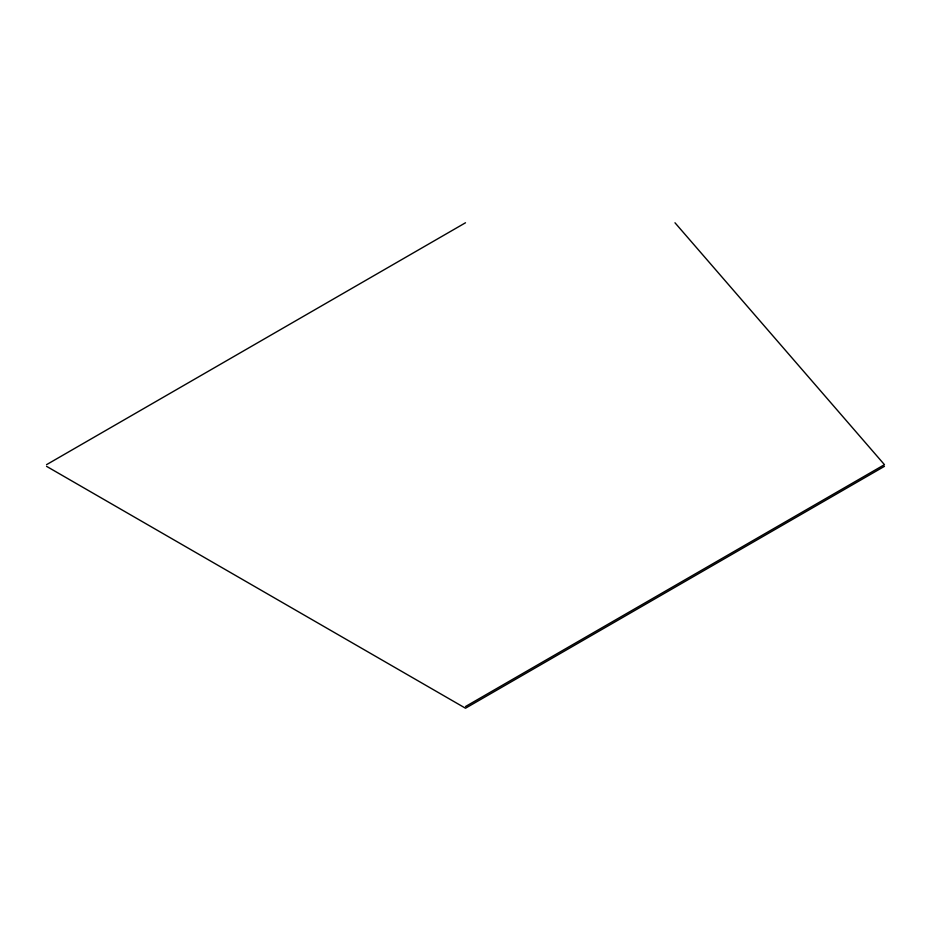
<?xml version="1.0" encoding="UTF-8"?>
<svg xmlns="http://www.w3.org/2000/svg" width="931" height="931" viewBox="0 0 931 931"><rect width="100%" height="100%" fill="white"/><g stroke="black" fill="none" stroke-linecap="round" stroke-linejoin="round"><path stroke-width="1.4" d="M46.55 464.662L465.5 222.777M465.5 706.536L884.45 464.662L674.975 222.777M884.45 466.338L465.5 708.223L46.55 466.338"/></g></svg>
